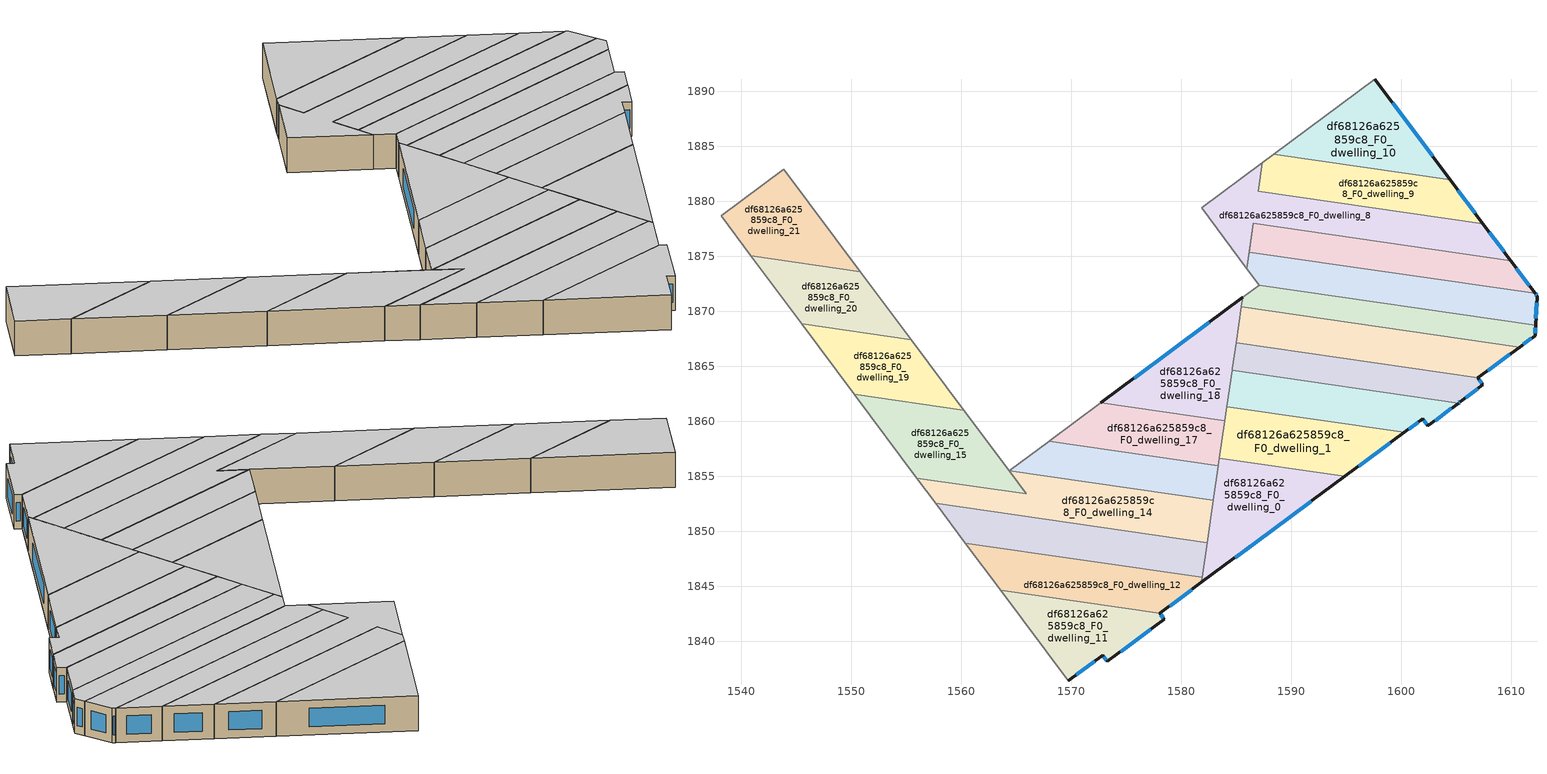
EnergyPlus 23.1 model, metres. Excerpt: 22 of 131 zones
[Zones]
df68126a625859c8_F0_dwelling_0
 floor ground (EU_floor_Construction): 1594.87,1855 1581.83,1845.36 1583.47,1856.66 z0
 wall outside (EU_wall_Construction): 1581.83,1845.36 1594.87,1855 z0:3
 wall to df68126a625859c8_F0_dwelling_1 (EU_wall_Construction): 1594.87,1855 1583.47,1856.66 z0:3
 wall to df68126a625859c8_F0_dwelling_14 (EU_wall_Construction): 1582.91,1852.82 1582.36,1848.98 z0:3
 wall to df68126a625859c8_F0_dwelling_12 (EU_wall_Construction): 1581.9,1845.82 1581.83,1845.36 z0:3
 wall to df68126a625859c8_F0_dwelling_16 (EU_wall_Construction): 1583.37,1855.99 1582.91,1852.82 z0:3
 wall to df68126a625859c8_F0_dwelling_13 (EU_wall_Construction): 1582.35,1848.98 1581.9,1845.82 z0:3
 wall to df68126a625859c8_F0_dwelling_17 (EU_wall_Construction): 1583.47,1856.66 1583.38,1856.03 1583.37,1855.99 z0:3
 window (EU_Window_Construction): 1584.89,1847.63 1591.81,1852.74 z0.7:2.3
 ceiling to df68126a625859c8_F1_dwelling_0 (EU_floor_Construction): 1594.87,1855 1583.47,1856.66 1581.83,1845.36 z3
df68126a625859c8_F0_dwelling_1
 floor ground (EU_floor_Construction): 1600.27,1859 1594.87,1855 1583.47,1856.66 1584.15,1861.33 z0
 wall outside (EU_wall_Construction): 1594.87,1855 1600.27,1859 z0:3
 wall to df68126a625859c8_F0_dwelling_2 (EU_wall_Construction): 1600.27,1859 1584.15,1861.33 z0:3
 wall to df68126a625859c8_F0_dwelling_17 (EU_wall_Construction): 1583.96,1860.06 1583.47,1856.66 z0:3
 wall to df68126a625859c8_F0_dwelling_18 (EU_wall_Construction): 1584.15,1861.33 1583.96,1860.06 z0:3
 window (EU_Window_Construction): 1596.13,1855.94 1599,1858.06 z0.7:2.3
 ceiling to df68126a625859c8_F1_dwelling_1 (EU_floor_Construction): 1600.27,1859 1584.15,1861.33 1583.47,1856.66 1594.87,1855 z3
df68126a625859c8_F0_dwelling_10
 floor ground (EU_floor_Construction): 1597.61,1891.12 1604.46,1881.95 1588.39,1884.28 z0
 wall outside (EU_wall_Construction): 1604.46,1881.95 1597.61,1891.12 z0:3
 wall adiabatic (EU_wall_Construction): 1597.61,1891.12 1588.39,1884.28 z0:3
 wall to df68126a625859c8_F0_dwelling_9 (EU_wall_Construction): 1588.39,1884.28 1604.46,1881.95 z0:3
 window (EU_Window_Construction): 1602.85,1884.11 1599.22,1888.97 z0.7:2.3
 ceiling to df68126a625859c8_F1_dwelling_10 (EU_floor_Construction): 1604.46,1881.95 1597.61,1891.12 1588.39,1884.28 z3
df68126a625859c8_F0_dwelling_11
 floor ground (EU_floor_Construction): 1578.04,1842.56 1578.45,1842.02 1573.27,1838.18 1572.86,1838.73 1569.73,1836.41 1563.57,1844.66 z0
 wall outside (EU_wall_Construction): 1569.73,1836.41 1572.86,1838.73 1573.27,1838.18 1578.45,1842.02 1578.04,1842.56 z0:3
 wall adiabatic (EU_wall_Construction): 1563.57,1844.66 1569.73,1836.41 z0:3
 wall to df68126a625859c8_F0_dwelling_12 (EU_wall_Construction): 1578.04,1842.56 1563.57,1844.66 z0:3
 window (EU_Window_Construction): 1570.46,1836.95 1572.12,1838.19 / 1578.36,1842.14 1578.14,1842.43 / 1574.49,1839.08 1577.24,1841.12 / 1572.95,1838.6 1573.17,1838.31 z0.7:2.3
 ceiling to df68126a625859c8_F1_dwelling_11 (EU_floor_Construction): 1573.27,1838.18 1578.45,1842.02 1578.04,1842.56 1563.57,1844.66 1569.73,1836.41 1572.86,1838.73 z3
df68126a625859c8_F0_dwelling_12
 floor ground (EU_floor_Construction): 1581.9,1845.82 1581.83,1845.36 1578.04,1842.56 1563.57,1844.66 1560.37,1848.94 z0
 wall outside (EU_wall_Construction): 1578.04,1842.56 1581.83,1845.36 z0:3
 wall adiabatic (EU_wall_Construction): 1560.37,1848.94 1563.57,1844.66 z0:3
 wall to df68126a625859c8_F0_dwelling_13 (EU_wall_Construction): 1581.9,1845.82 1560.37,1848.94 z0:3
 window (EU_Window_Construction): 1578.93,1843.22 1580.94,1844.7 z0.7:2.3
 ceiling to df68126a625859c8_F1_dwelling_12 (EU_floor_Construction): 1581.83,1845.36 1581.9,1845.82 1560.37,1848.94 1563.57,1844.66 1578.04,1842.56 z3
df68126a625859c8_F0_dwelling_13
 floor ground (EU_floor_Construction): 1582.35,1848.99 1581.9,1845.82 1560.37,1848.94 1557.66,1852.57 z0
 wall to df68126a625859c8_F0_dwelling_14 (EU_wall_Construction): 1582.35,1848.99 1557.66,1852.57 z0:3
 wall adiabatic (EU_wall_Construction): 1557.66,1852.57 1560.37,1848.94 z0:3
 ceiling to df68126a625859c8_F1_dwelling_13 (EU_floor_Construction): 1581.9,1845.82 1582.35,1848.99 1557.66,1852.57 1560.37,1848.94 z3
df68126a625859c8_F0_dwelling_14
 floor ground (EU_floor_Construction): 1582.91,1852.82 1582.35,1848.99 1557.66,1852.57 1555.96,1854.85 1565.91,1853.41 1564.34,1855.51 z0
 wall to df68126a625859c8_F0_dwelling_15 (EU_wall_Construction): 1564.35,1855.51 1565.91,1853.41 1555.96,1854.85 z0:3
 wall to df68126a625859c8_F0_dwelling_16 (EU_wall_Construction): 1582.91,1852.82 1564.34,1855.51 z0:3
 wall adiabatic (EU_wall_Construction): 1555.96,1854.85 1557.66,1852.57 z0:3
 ceiling to df68126a625859c8_F1_dwelling_14 (EU_floor_Construction): 1582.35,1848.99 1582.91,1852.82 1564.34,1855.51 1565.91,1853.41 1555.96,1854.85 1557.66,1852.57 z3
df68126a625859c8_F0_dwelling_15
 floor ground (EU_floor_Construction): 1560.24,1861.01 1565.91,1853.41 1555.96,1854.85 1550.28,1862.45 z0
 wall adiabatic (EU_wall_Construction): 1550.28,1862.45 1555.96,1854.85 / 1564.34,1855.51 1560.24,1861.01 z0:3
 wall to df68126a625859c8_F0_dwelling_19 (EU_wall_Construction): 1560.24,1861.01 1550.28,1862.45 z0:3
 ceiling to df68126a625859c8_F1_dwelling_15 (EU_floor_Construction): 1565.91,1853.41 1560.24,1861.01 1550.28,1862.45 1555.96,1854.85 z3
df68126a625859c8_F0_dwelling_16
 floor ground (EU_floor_Construction): 1583.37,1855.99 1582.91,1852.82 1564.34,1855.51 1567.98,1858.21 z0
 wall to df68126a625859c8_F0_dwelling_17 (EU_wall_Construction): 1583.37,1855.99 1567.98,1858.21 z0:3
 wall adiabatic (EU_wall_Construction): 1567.98,1858.21 1564.34,1855.51 z0:3
 ceiling to df68126a625859c8_F1_dwelling_16 (EU_floor_Construction): 1582.91,1852.82 1583.37,1855.99 1567.98,1858.21 1564.34,1855.51 z3
df68126a625859c8_F0_dwelling_17
 floor ground (EU_floor_Construction): 1583.96,1860.06 1583.38,1856.03 1583.37,1855.99 1567.98,1858.21 1568.04,1858.26 1572.67,1861.7 z0
 wall adiabatic (EU_wall_Construction): 1572.67,1861.7 1568.04,1858.26 1567.98,1858.21 z0:3
 wall to df68126a625859c8_F0_dwelling_18 (EU_wall_Construction): 1583.96,1860.06 1572.67,1861.7 z0:3
 ceiling to df68126a625859c8_F1_dwelling_17 (EU_floor_Construction): 1583.38,1856.03 1583.96,1860.06 1572.67,1861.7 1568.04,1858.26 1567.98,1858.21 1583.37,1855.99 z3
df68126a625859c8_F0_dwelling_18
 floor ground (EU_floor_Construction): 1585.59,1871.29 1583.96,1860.06 1572.67,1861.7 z0
 wall outside (EU_wall_Construction): 1585.59,1871.29 1572.67,1861.7 z0:3
 wall to df68126a625859c8_F0_dwelling_2 (EU_wall_Construction): 1584.15,1861.33 1584.63,1864.65 z0:3
 wall to df68126a625859c8_F0_dwelling_3 (EU_wall_Construction): 1584.63,1864.65 1584.65,1864.79 1584.99,1867.13 z0:3
 wall to df68126a625859c8_F0_dwelling_4 (EU_wall_Construction): 1584.99,1867.13 1585.46,1870.43 z0:3
 wall to df68126a625859c8_F0_dwelling_5 (EU_wall_Construction): 1585.47,1870.43 1585.59,1871.29 z0:3
 window (EU_Window_Construction): 1582.56,1869.03 1575.7,1863.95 z0.7:2.3
 ceiling to df68126a625859c8_F1_dwelling_18 (EU_floor_Construction): 1583.96,1860.06 1585.59,1871.29 1572.67,1861.7 z3
df68126a625859c8_F0_dwelling_19
 floor ground (EU_floor_Construction): 1555.44,1867.43 1560.24,1861.01 1550.28,1862.45 1545.49,1868.87 z0
 wall to df68126a625859c8_F0_dwelling_20 (EU_wall_Construction): 1555.44,1867.43 1545.49,1868.87 z0:3
 wall adiabatic (EU_wall_Construction): 1560.24,1861.01 1555.44,1867.43 / 1545.49,1868.87 1550.28,1862.45 z0:3
 ceiling to df68126a625859c8_F1_dwelling_19 (EU_floor_Construction): 1560.24,1861.01 1555.44,1867.43 1545.49,1868.87 1550.28,1862.45 z3
df68126a625859c8_F0_dwelling_2
 floor ground (EU_floor_Construction): 1605.2,1861.66 1602.41,1859.59 1601.94,1860.24 1600.27,1859 1584.15,1861.33 1584.63,1864.65 z0
 wall outside (EU_wall_Construction): 1600.27,1859 1601.94,1860.24 1602.41,1859.59 1605.2,1861.66 z0:3
 wall to df68126a625859c8_F0_dwelling_3 (EU_wall_Construction): 1605.2,1861.66 1584.63,1864.65 z0:3
 window (EU_Window_Construction): 1603.07,1860.08 1604.55,1861.18 / 1602.05,1860.09 1602.3,1859.74 / 1600.66,1859.29 1601.55,1859.95 z0.7:2.3
 ceiling to df68126a625859c8_F1_dwelling_2 (EU_floor_Construction): 1605.2,1861.66 1584.63,1864.65 1584.15,1861.33 1600.27,1859 1601.94,1860.24 1602.41,1859.59 z3
df68126a625859c8_F0_dwelling_20
 floor ground (EU_floor_Construction): 1550.82,1873.62 1555.44,1867.43 1545.49,1868.87 1540.86,1875.07 z0
 wall to df68126a625859c8_F0_dwelling_21 (EU_wall_Construction): 1550.82,1873.62 1540.86,1875.07 z0:3
 wall adiabatic (EU_wall_Construction): 1555.44,1867.43 1550.82,1873.62 / 1540.86,1875.07 1545.49,1868.87 z0:3
 ceiling to df68126a625859c8_F1_dwelling_20 (EU_floor_Construction): 1555.44,1867.43 1550.82,1873.62 1540.86,1875.07 1545.49,1868.87 z3
df68126a625859c8_F0_dwelling_21
 floor ground (EU_floor_Construction): 1543.87,1882.93 1550.82,1873.62 1540.86,1875.07 1538.16,1878.69 z0
 wall adiabatic (EU_wall_Construction): 1550.82,1873.62 1543.87,1882.93 1538.16,1878.69 1540.86,1875.07 z0:3
 ceiling to df68126a625859c8_F1_dwelling_21 (EU_floor_Construction): 1550.82,1873.62 1543.87,1882.93 1538.16,1878.69 1540.86,1875.07 z3
df68126a625859c8_F0_dwelling_3
 floor ground (EU_floor_Construction): 1606.96,1863.95 1607.43,1863.31 1605.38,1861.79 1605.2,1861.66 1584.63,1864.65 1584.65,1864.79 1584.99,1867.13 z0
 wall outside (EU_wall_Construction): 1605.2,1861.66 1605.38,1861.79 1607.43,1863.31 1606.96,1863.95 z0:3
 wall to df68126a625859c8_F0_dwelling_4 (EU_wall_Construction): 1606.96,1863.95 1584.99,1867.13 z0:3
 window (EU_Window_Construction): 1607.32,1863.46 1607.07,1863.8 / 1605.86,1862.15 1606.95,1862.96 / 1605.24,1861.69 1605.33,1861.76 z0.7:2.3
 ceiling to df68126a625859c8_F1_dwelling_3 (EU_floor_Construction): 1607.43,1863.31 1606.96,1863.95 1584.99,1867.13 1584.65,1864.79 1584.63,1864.65 1605.2,1861.66 1605.38,1861.79 z3
df68126a625859c8_F0_dwelling_4
 floor ground (EU_floor_Construction): 1610.76,1866.76 1606.96,1863.95 1584.99,1867.13 1585.47,1870.43 z0
 wall outside (EU_wall_Construction): 1606.96,1863.95 1610.76,1866.76 z0:3
 wall to df68126a625859c8_F0_dwelling_5 (EU_wall_Construction): 1610.76,1866.76 1585.47,1870.43 z0:3
 window (EU_Window_Construction): 1607.85,1864.61 1609.87,1866.1 z0.7:2.3
 ceiling to df68126a625859c8_F1_dwelling_4 (EU_floor_Construction): 1610.76,1866.76 1585.47,1870.43 1584.99,1867.13 1606.96,1863.95 z3
df68126a625859c8_F0_dwelling_5
 floor ground (EU_floor_Construction): 1612.21,1868.75 1612.17,1867.8 1610.76,1866.76 1585.47,1870.43 1585.59,1871.29 1587.08,1872.39 z0
 wall outside (EU_wall_Construction): 1610.76,1866.76 1612.17,1867.8 1612.21,1868.75 z0:3
 wall adiabatic (EU_wall_Construction): 1587.08,1872.39 1585.59,1871.29 z0:3
 wall to df68126a625859c8_F0_dwelling_6 (EU_wall_Construction): 1612.21,1868.75 1587.08,1872.39 z0:3
 window (EU_Window_Construction): 1612.18,1868.02 1612.2,1868.53 / 1611.09,1867 1611.84,1867.56 z0.7:2.3
 ceiling to df68126a625859c8_F1_dwelling_5 (EU_floor_Construction): 1612.17,1867.8 1612.21,1868.75 1587.08,1872.39 1585.59,1871.29 1585.47,1870.43 1610.76,1866.76 z3
df68126a625859c8_F0_dwelling_6
 floor ground (EU_floor_Construction): 1612.16,1871.63 1612.34,1871.4 1612.21,1868.75 1587.08,1872.39 1585.97,1873.89 1586.19,1875.4 z0
 wall outside (EU_wall_Construction): 1612.21,1868.75 1612.34,1871.4 1612.16,1871.63 z0:3
 wall adiabatic (EU_wall_Construction): 1586.19,1875.4 1585.97,1873.89 1587.08,1872.39 z0:3
 wall to df68126a625859c8_F0_dwelling_7 (EU_wall_Construction): 1612.16,1871.63 1586.19,1875.4 z0:3
 window (EU_Window_Construction): 1612.3,1871.45 1612.2,1871.58 / 1612.24,1869.37 1612.31,1870.78 z0.7:2.3
 ceiling to df68126a625859c8_F1_dwelling_6 (EU_floor_Construction): 1612.21,1868.75 1612.34,1871.4 1612.16,1871.63 1586.19,1875.4 1585.97,1873.89 1587.08,1872.39 z3
df68126a625859c8_F0_dwelling_7
 floor ground (EU_floor_Construction): 1609.93,1874.62 1612.16,1871.63 1586.19,1875.4 1586.56,1878.01 z0
 wall outside (EU_wall_Construction): 1612.16,1871.63 1609.93,1874.62 z0:3
 wall adiabatic (EU_wall_Construction): 1586.56,1878.01 1586.19,1875.4 z0:3
 wall to df68126a625859c8_F0_dwelling_8 (EU_wall_Construction): 1609.93,1874.62 1586.56,1878.01 z0:3
 window (EU_Window_Construction): 1611.64,1872.33 1610.46,1873.92 z0.7:2.3
 ceiling to df68126a625859c8_F1_dwelling_7 (EU_floor_Construction): 1612.16,1871.63 1609.93,1874.62 1586.56,1878.01 1586.19,1875.4 z3
df68126a625859c8_F0_dwelling_8
 floor ground (EU_floor_Construction): 1607.42,1877.98 1609.93,1874.62 1586.56,1878.01 1585.97,1873.89 1581.84,1879.42 1587.36,1883.52 1586.99,1880.95 z0
 wall outside (EU_wall_Construction): 1609.93,1874.62 1607.42,1877.98 z0:3
 wall adiabatic (EU_wall_Construction): 1587.36,1883.52 1581.84,1879.42 1585.97,1873.89 1586.56,1878.01 z0:3
 wall to df68126a625859c8_F0_dwelling_9 (EU_wall_Construction): 1607.42,1877.98 1586.99,1880.95 1587.36,1883.52 z0:3
 window (EU_Window_Construction): 1609.34,1875.41 1608.01,1877.19 z0.7:2.3
 ceiling to df68126a625859c8_F1_dwelling_8 (EU_floor_Construction): 1609.93,1874.62 1607.42,1877.98 1586.99,1880.95 1587.36,1883.52 1581.84,1879.42 1585.97,1873.89 1586.56,1878.01 z3
df68126a625859c8_F0_dwelling_9
 floor ground (EU_floor_Construction): 1604.46,1881.95 1607.42,1877.98 1586.99,1880.95 1587.36,1883.52 1588.39,1884.28 z0
 wall outside (EU_wall_Construction): 1607.42,1877.98 1604.46,1881.95 z0:3
 wall adiabatic (EU_wall_Construction): 1588.39,1884.28 1587.36,1883.52 z0:3
 window (EU_Window_Construction): 1606.72,1878.92 1605.15,1881.02 z0.7:2.3
 ceiling to df68126a625859c8_F1_dwelling_9 (EU_floor_Construction): 1607.42,1877.98 1604.46,1881.95 1588.39,1884.28 1587.36,1883.52 1586.99,1880.95 z3
[Building]
EU S2 Campaign: North Axis=0; Terrain=City; Solar Distribution=FullExterior
[Site:Location]
Budapest.Ferenc.Liszt.Intl.AP: Latitude=47.437; Longitude=19.256; Time Zone=1; Elevation=185
[SizingPeriod:WeatherFileDays]
AnnualSizingPeriod: Begin Month=1; Begin Day of Month=1; End Month=12; End Day of Month=31; Day of Week for Start Day=Monday; Use Weather File Daylight Saving Period=No; Use Weather File Rain and Snow Indicators=No
[MATERIAL]
EU_InternalMass_Material: Roughness=MediumRough; Thickness=0.1; Conductivity=1; Density=1800; Specific Heat=900; Thermal Absorptance=0.9; Solar Absorptance=0.7; Visible Absorptance=0.7
[MATERIAL:NOMASS] Roughness=MediumRough; Thermal Absorptance=0.9; Solar Absorptance=0.7; Visible Absorptance=0.7
Name | Thermal Resistance
EU_wall_NoMass | 0.832559
EU_floor_NoMass | 0.872794
[WINDOWMATERIAL:SIMPLEGLAZINGSYSTEM]
EU_Window_SimpleGlazing: UFactor=2.79869; Solar Heat Gain Coefficient=0.75; Visible Transmittance=0.75
[CONSTRUCTION]
EU_wall_Construction: EU_wall_NoMass
EU_floor_Construction: EU_floor_NoMass
EU_Window_Construction: EU_Window_SimpleGlazing
EU_InternalMass_Construction: EU_InternalMass_Material
[ZONE] Type=1; Multiplier=1; Ceiling Height=autocalculate; Floor Area=autocalculate; Part of Total Floor Area=Yes
Name | Volume
df68126a625859c8_F0_dwelling_0 | 197.204
df68126a625859c8_F0_dwelling_1 | 197.165
df68126a625859c8_F0_dwelling_10 | 197.195
df68126a625859c8_F0_dwelling_11 | 172.962
df68126a625859c8_F0_dwelling_12 | 208.429
df68126a625859c8_F0_dwelling_13 | 224.082
df68126a625859c8_F0_dwelling_14 | 256.579
df68126a625859c8_F0_dwelling_15 | 202.298
df68126a625859c8_F0_dwelling_16 | 164.551
df68126a625859c8_F0_dwelling_17 | 166.41
df68126a625859c8_F0_dwelling_18 | 194.161
df68126a625859c8_F0_dwelling_19 | 171.014
df68126a625859c8_F0_dwelling_2 | 187.75
df68126a625859c8_F0_dwelling_20 | 165.028
df68126a625859c8_F0_dwelling_21 | 172.174
df68126a625859c8_F0_dwelling_3 | 165.502
df68126a625859c8_F0_dwelling_4 | 238.255
df68126a625859c8_F0_dwelling_5 | 170.121
df68126a625859c8_F0_dwelling_6 | 224.241
df68126a625859c8_F0_dwelling_7 | 197.164
df68126a625859c8_F0_dwelling_8 | 268.359
df68126a625859c8_F0_dwelling_9 | 197.196
[INTERNALMASS] Construction=EU_InternalMass_Construction
Name | Zone or ZoneList | Surface Area
df68126a625859c8_F0_dwelling_0_EU_InternalMass | df68126a625859c8_F0_dwelling_0 | 65.7359
df68126a625859c8_F0_dwelling_1_EU_InternalMass | df68126a625859c8_F0_dwelling_1 | 65.7218
df68126a625859c8_F0_dwelling_2_EU_InternalMass | df68126a625859c8_F0_dwelling_2 | 62.5848
df68126a625859c8_F0_dwelling_3_EU_InternalMass | df68126a625859c8_F0_dwelling_3 | 55.1657
df68126a625859c8_F0_dwelling_4_EU_InternalMass | df68126a625859c8_F0_dwelling_4 | 79.4181
df68126a625859c8_F0_dwelling_5_EU_InternalMass | df68126a625859c8_F0_dwelling_5 | 56.7071
df68126a625859c8_F0_dwelling_6_EU_InternalMass | df68126a625859c8_F0_dwelling_6 | 74.747
df68126a625859c8_F0_dwelling_7_EU_InternalMass | df68126a625859c8_F0_dwelling_7 | 65.7214
df68126a625859c8_F0_dwelling_8_EU_InternalMass | df68126a625859c8_F0_dwelling_8 | 89.4525
df68126a625859c8_F0_dwelling_9_EU_InternalMass | df68126a625859c8_F0_dwelling_9 | 65.732
df68126a625859c8_F0_dwelling_10_EU_InternalMass | df68126a625859c8_F0_dwelling_10 | 65.7317
df68126a625859c8_F0_dwelling_11_EU_InternalMass | df68126a625859c8_F0_dwelling_11 | 57.6538
df68126a625859c8_F0_dwelling_12_EU_InternalMass | df68126a625859c8_F0_dwelling_12 | 69.4764
df68126a625859c8_F0_dwelling_13_EU_InternalMass | df68126a625859c8_F0_dwelling_13 | 74.6961
df68126a625859c8_F0_dwelling_14_EU_InternalMass | df68126a625859c8_F0_dwelling_14 | 85.5329
df68126a625859c8_F0_dwelling_15_EU_InternalMass | df68126a625859c8_F0_dwelling_15 | 67.4444
df68126a625859c8_F0_dwelling_16_EU_InternalMass | df68126a625859c8_F0_dwelling_16 | 54.8477
df68126a625859c8_F0_dwelling_17_EU_InternalMass | df68126a625859c8_F0_dwelling_17 | 55.4741
df68126a625859c8_F0_dwelling_18_EU_InternalMass | df68126a625859c8_F0_dwelling_18 | 64.7172
df68126a625859c8_F0_dwelling_19_EU_InternalMass | df68126a625859c8_F0_dwelling_19 | 57.0052
df68126a625859c8_F0_dwelling_20_EU_InternalMass | df68126a625859c8_F0_dwelling_20 | 55.0047
df68126a625859c8_F0_dwelling_21_EU_InternalMass | df68126a625859c8_F0_dwelling_21 | 57.3952
[OTHEREQUIPMENT] Fuel Type=Electricity; Design Level Calculation Method=Watts/Area; Power per Zone Floor Area=1; Fraction Latent=0; Fraction Radiant=0; Fraction Lost=0; Carbon Dioxide Generation Rate=0; EndUse Subcategory=EU_Step8_InternalGains
Name | Zone or ZoneList or Space or SpaceList | Schedule
EU_Step8_InternalGain_df68126a625859c8_F0_dwelling_0_f000 | df68126a625859c8_F0_dwelling_0 | EU_Step8_GainSchedule_df68126a625859c8_F0_dwelling_0_f000
EU_Step8_InternalGain_df68126a625859c8_F0_dwelling_1_f000 | df68126a625859c8_F0_dwelling_1 | EU_Step8_GainSchedule_df68126a625859c8_F0_dwelling_1_f000
EU_Step8_InternalGain_df68126a625859c8_F0_dwelling_2_f000 | df68126a625859c8_F0_dwelling_2 | EU_Step8_GainSchedule_df68126a625859c8_F0_dwelling_2_f000
EU_Step8_InternalGain_df68126a625859c8_F0_dwelling_3_f000 | df68126a625859c8_F0_dwelling_3 | EU_Step8_GainSchedule_df68126a625859c8_F0_dwelling_3_f000
EU_Step8_InternalGain_df68126a625859c8_F0_dwelling_4_f000 | df68126a625859c8_F0_dwelling_4 | EU_Step8_GainSchedule_df68126a625859c8_F0_dwelling_4_f000
EU_Step8_InternalGain_df68126a625859c8_F0_dwelling_5_f000 | df68126a625859c8_F0_dwelling_5 | EU_Step8_GainSchedule_df68126a625859c8_F0_dwelling_5_f000
EU_Step8_InternalGain_df68126a625859c8_F0_dwelling_6_f000 | df68126a625859c8_F0_dwelling_6 | EU_Step8_GainSchedule_df68126a625859c8_F0_dwelling_6_f000
EU_Step8_InternalGain_df68126a625859c8_F0_dwelling_7_f000 | df68126a625859c8_F0_dwelling_7 | EU_Step8_GainSchedule_df68126a625859c8_F0_dwelling_7_f000
EU_Step8_InternalGain_df68126a625859c8_F0_dwelling_8_f000 | df68126a625859c8_F0_dwelling_8 | EU_Step8_GainSchedule_df68126a625859c8_F0_dwelling_8_f000
EU_Step8_InternalGain_df68126a625859c8_F0_dwelling_9_f000 | df68126a625859c8_F0_dwelling_9 | EU_Step8_GainSchedule_df68126a625859c8_F0_dwelling_9_f000
EU_Step8_InternalGain_df68126a625859c8_F0_dwelling_10_f000 | df68126a625859c8_F0_dwelling_10 | EU_Step8_GainSchedule_df68126a625859c8_F0_dwelling_10_f000
EU_Step8_InternalGain_df68126a625859c8_F0_dwelling_11_f000 | df68126a625859c8_F0_dwelling_11 | EU_Step8_GainSchedule_df68126a625859c8_F0_dwelling_11_f000
EU_Step8_InternalGain_df68126a625859c8_F0_dwelling_12_f000 | df68126a625859c8_F0_dwelling_12 | EU_Step8_GainSchedule_df68126a625859c8_F0_dwelling_12_f000
EU_Step8_InternalGain_df68126a625859c8_F0_dwelling_13_f000 | df68126a625859c8_F0_dwelling_13 | EU_Step8_GainSchedule_df68126a625859c8_F0_dwelling_13_f000
EU_Step8_InternalGain_df68126a625859c8_F0_dwelling_14_f000 | df68126a625859c8_F0_dwelling_14 | EU_Step8_GainSchedule_df68126a625859c8_F0_dwelling_14_f000
EU_Step8_InternalGain_df68126a625859c8_F0_dwelling_15_f000 | df68126a625859c8_F0_dwelling_15 | EU_Step8_GainSchedule_df68126a625859c8_F0_dwelling_15_f000
EU_Step8_InternalGain_df68126a625859c8_F0_dwelling_16_f000 | df68126a625859c8_F0_dwelling_16 | EU_Step8_GainSchedule_df68126a625859c8_F0_dwelling_16_f000
EU_Step8_InternalGain_df68126a625859c8_F0_dwelling_17_f000 | df68126a625859c8_F0_dwelling_17 | EU_Step8_GainSchedule_df68126a625859c8_F0_dwelling_17_f000
EU_Step8_InternalGain_df68126a625859c8_F0_dwelling_18_f000 | df68126a625859c8_F0_dwelling_18 | EU_Step8_GainSchedule_df68126a625859c8_F0_dwelling_18_f000
EU_Step8_InternalGain_df68126a625859c8_F0_dwelling_19_f000 | df68126a625859c8_F0_dwelling_19 | EU_Step8_GainSchedule_df68126a625859c8_F0_dwelling_19_f000
EU_Step8_InternalGain_df68126a625859c8_F0_dwelling_20_f000 | df68126a625859c8_F0_dwelling_20 | EU_Step8_GainSchedule_df68126a625859c8_F0_dwelling_20_f000
EU_Step8_InternalGain_df68126a625859c8_F0_dwelling_21_f000 | df68126a625859c8_F0_dwelling_21 | EU_Step8_GainSchedule_df68126a625859c8_F0_dwelling_21_f000
[ZONEVENTILATION:DESIGNFLOWRATE] Schedule=EU_AlwaysOn; Design Flow Rate Calculation Method=AirChanges/Hour; Air Changes per Hour=0.475469; Ventilation Type=Natural; Fan Pressure Rise=0; Fan Total Efficiency=1; Constant Term Coefficient=1; Temperature Term Coefficient=0; Velocity Term Coefficient=0; Velocity Squared Term Coefficient=0; Minimum Indoor Temperature=-100; Maximum Indoor Temperature=100; Delta Temperature=-100; Minimum Outdoor Temperature=-100; Maximum Outdoor Temperature=100; Maximum Wind Speed=40
Name | Zone or ZoneList or Space or SpaceList
EU_ConstantAir_df68126a625859c8_F0_dwelling_0 | df68126a625859c8_F0_dwelling_0
EU_ConstantAir_df68126a625859c8_F0_dwelling_1 | df68126a625859c8_F0_dwelling_1
EU_ConstantAir_df68126a625859c8_F0_dwelling_2 | df68126a625859c8_F0_dwelling_2
EU_ConstantAir_df68126a625859c8_F0_dwelling_3 | df68126a625859c8_F0_dwelling_3
EU_ConstantAir_df68126a625859c8_F0_dwelling_4 | df68126a625859c8_F0_dwelling_4
EU_ConstantAir_df68126a625859c8_F0_dwelling_5 | df68126a625859c8_F0_dwelling_5
EU_ConstantAir_df68126a625859c8_F0_dwelling_6 | df68126a625859c8_F0_dwelling_6
EU_ConstantAir_df68126a625859c8_F0_dwelling_7 | df68126a625859c8_F0_dwelling_7
EU_ConstantAir_df68126a625859c8_F0_dwelling_8 | df68126a625859c8_F0_dwelling_8
EU_ConstantAir_df68126a625859c8_F0_dwelling_9 | df68126a625859c8_F0_dwelling_9
EU_ConstantAir_df68126a625859c8_F0_dwelling_10 | df68126a625859c8_F0_dwelling_10
EU_ConstantAir_df68126a625859c8_F0_dwelling_11 | df68126a625859c8_F0_dwelling_11
EU_ConstantAir_df68126a625859c8_F0_dwelling_12 | df68126a625859c8_F0_dwelling_12
EU_ConstantAir_df68126a625859c8_F0_dwelling_13 | df68126a625859c8_F0_dwelling_13
EU_ConstantAir_df68126a625859c8_F0_dwelling_14 | df68126a625859c8_F0_dwelling_14
EU_ConstantAir_df68126a625859c8_F0_dwelling_15 | df68126a625859c8_F0_dwelling_15
EU_ConstantAir_df68126a625859c8_F0_dwelling_16 | df68126a625859c8_F0_dwelling_16
EU_ConstantAir_df68126a625859c8_F0_dwelling_17 | df68126a625859c8_F0_dwelling_17
EU_ConstantAir_df68126a625859c8_F0_dwelling_18 | df68126a625859c8_F0_dwelling_18
EU_ConstantAir_df68126a625859c8_F0_dwelling_19 | df68126a625859c8_F0_dwelling_19
EU_ConstantAir_df68126a625859c8_F0_dwelling_20 | df68126a625859c8_F0_dwelling_20
EU_ConstantAir_df68126a625859c8_F0_dwelling_21 | df68126a625859c8_F0_dwelling_21
[HVACTEMPLATE:THERMOSTAT] Constant Heating Setpoint=20; Constant Cooling Setpoint=50
EU_HeatOnly_df68126a625859c8_F0_dwelling_0; EU_HeatOnly_df68126a625859c8_F0_dwelling_1; EU_HeatOnly_df68126a625859c8_F0_dwelling_2; EU_HeatOnly_df68126a625859c8_F0_dwelling_3; EU_HeatOnly_df68126a625859c8_F0_dwelling_4; EU_HeatOnly_df68126a625859c8_F0_dwelling_5; EU_HeatOnly_df68126a625859c8_F0_dwelling_6; EU_HeatOnly_df68126a625859c8_F0_dwelling_7; EU_HeatOnly_df68126a625859c8_F0_dwelling_8; EU_HeatOnly_df68126a625859c8_F0_dwelling_9; EU_HeatOnly_df68126a625859c8_F0_dwelling_10; EU_HeatOnly_df68126a625859c8_F0_dwelling_11; EU_HeatOnly_df68126a625859c8_F0_dwelling_12; EU_HeatOnly_df68126a625859c8_F0_dwelling_13; EU_HeatOnly_df68126a625859c8_F0_dwelling_14; EU_HeatOnly_df68126a625859c8_F0_dwelling_15; EU_HeatOnly_df68126a625859c8_F0_dwelling_16; EU_HeatOnly_df68126a625859c8_F0_dwelling_17; EU_HeatOnly_df68126a625859c8_F0_dwelling_18; EU_HeatOnly_df68126a625859c8_F0_dwelling_19; EU_HeatOnly_df68126a625859c8_F0_dwelling_20; EU_HeatOnly_df68126a625859c8_F0_dwelling_21; EU_HeatOnly_df68126a625859c8_F1_dwelling_0; EU_HeatOnly_df68126a625859c8_F1_dwelling_1; EU_HeatOnly_df68126a625859c8_F1_dwelling_2; EU_HeatOnly_df68126a625859c8_F1_dwelling_3; EU_HeatOnly_df68126a625859c8_F1_dwelling_4; EU_HeatOnly_df68126a625859c8_F1_dwelling_5; EU_HeatOnly_df68126a625859c8_F1_dwelling_6; EU_HeatOnly_df68126a625859c8_F1_dwelling_7; EU_HeatOnly_df68126a625859c8_F1_dwelling_8; EU_HeatOnly_df68126a625859c8_F1_dwelling_9; EU_HeatOnly_df68126a625859c8_F1_dwelling_10; EU_HeatOnly_df68126a625859c8_F1_dwelling_11; EU_HeatOnly_df68126a625859c8_F1_dwelling_12; EU_HeatOnly_df68126a625859c8_F1_dwelling_13; EU_HeatOnly_df68126a625859c8_F1_dwelling_14; EU_HeatOnly_df68126a625859c8_F1_dwelling_15; EU_HeatOnly_df68126a625859c8_F1_dwelling_16; EU_HeatOnly_df68126a625859c8_F1_dwelling_17; EU_HeatOnly_df68126a625859c8_F1_dwelling_18; EU_HeatOnly_df68126a625859c8_F1_dwelling_19; EU_HeatOnly_df68126a625859c8_F1_dwelling_20; EU_HeatOnly_df68126a625859c8_F1_dwelling_21; EU_HeatOnly_df68126a625859c8_F2_dwelling_0; EU_HeatOnly_df68126a625859c8_F2_dwelling_1; EU_HeatOnly_df68126a625859c8_F2_dwelling_2; EU_HeatOnly_df68126a625859c8_F2_dwelling_3; EU_HeatOnly_df68126a625859c8_F2_dwelling_4; EU_HeatOnly_df68126a625859c8_F2_dwelling_5; EU_HeatOnly_df68126a625859c8_F2_dwelling_6; EU_HeatOnly_df68126a625859c8_F2_dwelling_7; EU_HeatOnly_df68126a625859c8_F2_dwelling_8; EU_HeatOnly_df68126a625859c8_F2_dwelling_9; EU_HeatOnly_df68126a625859c8_F2_dwelling_10; EU_HeatOnly_df68126a625859c8_F2_dwelling_11; EU_HeatOnly_df68126a625859c8_F2_dwelling_12; EU_HeatOnly_df68126a625859c8_F2_dwelling_13; EU_HeatOnly_df68126a625859c8_F2_dwelling_14; EU_HeatOnly_df68126a625859c8_F2_dwelling_15; EU_HeatOnly_df68126a625859c8_F2_dwelling_16; EU_HeatOnly_df68126a625859c8_F2_dwelling_17; EU_HeatOnly_df68126a625859c8_F2_dwelling_18; EU_HeatOnly_df68126a625859c8_F2_dwelling_19; EU_HeatOnly_df68126a625859c8_F2_dwelling_20; EU_HeatOnly_df68126a625859c8_F2_dwelling_21; EU_HeatOnly_df68126a625859c8_F3_dwelling_0; EU_HeatOnly_df68126a625859c8_F3_dwelling_1; EU_HeatOnly_df68126a625859c8_F3_dwelling_2; EU_HeatOnly_df68126a625859c8_F3_dwelling_3; EU_HeatOnly_df68126a625859c8_F3_dwelling_4; EU_HeatOnly_df68126a625859c8_F3_dwelling_5; EU_HeatOnly_df68126a625859c8_F3_dwelling_6; EU_HeatOnly_df68126a625859c8_F3_dwelling_7; EU_HeatOnly_df68126a625859c8_F3_dwelling_8; EU_HeatOnly_df68126a625859c8_F3_dwelling_9; EU_HeatOnly_df68126a625859c8_F3_dwelling_10; EU_HeatOnly_df68126a625859c8_F3_dwelling_11; EU_HeatOnly_df68126a625859c8_F3_dwelling_12; EU_HeatOnly_df68126a625859c8_F3_dwelling_13; EU_HeatOnly_df68126a625859c8_F3_dwelling_14; EU_HeatOnly_df68126a625859c8_F3_dwelling_15; EU_HeatOnly_df68126a625859c8_F3_dwelling_16; EU_HeatOnly_df68126a625859c8_F3_dwelling_17; EU_HeatOnly_df68126a625859c8_F3_dwelling_18; EU_HeatOnly_df68126a625859c8_F3_dwelling_19; EU_HeatOnly_df68126a625859c8_F3_dwelling_20; EU_HeatOnly_df68126a625859c8_F3_dwelling_21; EU_HeatOnly_df68126a625859c8_F4_dwelling_0; EU_HeatOnly_df68126a625859c8_F4_dwelling_1; EU_HeatOnly_df68126a625859c8_F4_dwelling_2; EU_HeatOnly_df68126a625859c8_F4_dwelling_3; EU_HeatOnly_df68126a625859c8_F4_dwelling_4; EU_HeatOnly_df68126a625859c8_F4_dwelling_5; EU_HeatOnly_df68126a625859c8_F4_dwelling_6; EU_HeatOnly_df68126a625859c8_F4_dwelling_7; EU_HeatOnly_df68126a625859c8_F4_dwelling_8; EU_HeatOnly_df68126a625859c8_F4_dwelling_9; EU_HeatOnly_df68126a625859c8_F4_dwelling_10; EU_HeatOnly_df68126a625859c8_F4_dwelling_11; EU_HeatOnly_df68126a625859c8_F4_dwelling_12; EU_HeatOnly_df68126a625859c8_F4_dwelling_13; EU_HeatOnly_df68126a625859c8_F4_dwelling_14; EU_HeatOnly_df68126a625859c8_F4_dwelling_15; EU_HeatOnly_df68126a625859c8_F4_dwelling_16; EU_HeatOnly_df68126a625859c8_F4_dwelling_17; EU_HeatOnly_df68126a625859c8_F4_dwelling_18; EU_HeatOnly_df68126a625859c8_F4_dwelling_19; EU_HeatOnly_df68126a625859c8_F4_dwelling_20; EU_HeatOnly_df68126a625859c8_F4_dwelling_21; EU_HeatOnly_df68126a625859c8_F5_dwelling_0; EU_HeatOnly_df68126a625859c8_F5_dwelling_1; EU_HeatOnly_df68126a625859c8_F5_dwelling_2; EU_HeatOnly_df68126a625859c8_F5_dwelling_3; EU_HeatOnly_df68126a625859c8_F5_dwelling_4; EU_HeatOnly_df68126a625859c8_F5_dwelling_5; EU_HeatOnly_df68126a625859c8_F5_dwelling_6; EU_HeatOnly_df68126a625859c8_F5_dwelling_7; EU_HeatOnly_df68126a625859c8_F5_dwelling_8; EU_HeatOnly_df68126a625859c8_F5_dwelling_9; EU_HeatOnly_df68126a625859c8_F5_dwelling_10; EU_HeatOnly_df68126a625859c8_F5_dwelling_11; EU_HeatOnly_df68126a625859c8_F5_dwelling_12; EU_HeatOnly_df68126a625859c8_F5_dwelling_13; EU_HeatOnly_df68126a625859c8_F5_dwelling_14; EU_HeatOnly_df68126a625859c8_F5_dwelling_15; EU_HeatOnly_df68126a625859c8_F5_dwelling_16; EU_HeatOnly_df68126a625859c8_F5_dwelling_17; EU_HeatOnly_df68126a625859c8_F5_dwelling_18; EU_HeatOnly_df68126a625859c8_F5_dwelling_19; EU_HeatOnly_df68126a625859c8_F5_dwelling_20
[HVACTEMPLATE:ZONE:IDEALLOADSAIRSYSTEM] System Availability Schedule=EU_AlwaysOn; Maximum Heating Supply Air Temperature=50; Minimum Cooling Supply Air Temperature=13; Maximum Heating Supply Air Humidity Ratio=0.0156; Minimum Cooling Supply Air Humidity Ratio=0.0077; Heating Limit=NoLimit; Cooling Limit=NoLimit; Heating Availability Schedule=EU_AlwaysOn; Cooling Availability Schedule=EU_CoolingOff; Dehumidification Control Type=ConstantSensibleHeatRatio; Cooling Sensible Heat Ratio=0.7; Dehumidification Setpoint=60; Humidification Control Type=None; Humidification Setpoint=30; Outdoor Air Method=None; Outdoor Air Flow Rate per Person=0.00944; Outdoor Air Flow Rate per Zone Floor Area=0; Outdoor Air Flow Rate per Zone=0; Demand Controlled Ventilation Type=None; Outdoor Air Economizer Type=NoEconomizer; Heat Recovery Type=None; Sensible Heat Recovery Effectiveness=0.7; Latent Heat Recovery Effectiveness=0.65
Name | Template Thermostat
df68126a625859c8_F0_dwelling_0 | EU_HeatOnly_df68126a625859c8_F0_dwelling_0
df68126a625859c8_F0_dwelling_1 | EU_HeatOnly_df68126a625859c8_F0_dwelling_1
df68126a625859c8_F0_dwelling_2 | EU_HeatOnly_df68126a625859c8_F0_dwelling_2
df68126a625859c8_F0_dwelling_3 | EU_HeatOnly_df68126a625859c8_F0_dwelling_3
df68126a625859c8_F0_dwelling_4 | EU_HeatOnly_df68126a625859c8_F0_dwelling_4
df68126a625859c8_F0_dwelling_5 | EU_HeatOnly_df68126a625859c8_F0_dwelling_5
df68126a625859c8_F0_dwelling_6 | EU_HeatOnly_df68126a625859c8_F0_dwelling_6
df68126a625859c8_F0_dwelling_7 | EU_HeatOnly_df68126a625859c8_F0_dwelling_7
df68126a625859c8_F0_dwelling_8 | EU_HeatOnly_df68126a625859c8_F0_dwelling_8
df68126a625859c8_F0_dwelling_9 | EU_HeatOnly_df68126a625859c8_F0_dwelling_9
df68126a625859c8_F0_dwelling_10 | EU_HeatOnly_df68126a625859c8_F0_dwelling_10
df68126a625859c8_F0_dwelling_11 | EU_HeatOnly_df68126a625859c8_F0_dwelling_11
df68126a625859c8_F0_dwelling_12 | EU_HeatOnly_df68126a625859c8_F0_dwelling_12
df68126a625859c8_F0_dwelling_13 | EU_HeatOnly_df68126a625859c8_F0_dwelling_13
df68126a625859c8_F0_dwelling_14 | EU_HeatOnly_df68126a625859c8_F0_dwelling_14
df68126a625859c8_F0_dwelling_15 | EU_HeatOnly_df68126a625859c8_F0_dwelling_15
df68126a625859c8_F0_dwelling_16 | EU_HeatOnly_df68126a625859c8_F0_dwelling_16
df68126a625859c8_F0_dwelling_17 | EU_HeatOnly_df68126a625859c8_F0_dwelling_17
df68126a625859c8_F0_dwelling_18 | EU_HeatOnly_df68126a625859c8_F0_dwelling_18
df68126a625859c8_F0_dwelling_19 | EU_HeatOnly_df68126a625859c8_F0_dwelling_19
df68126a625859c8_F0_dwelling_20 | EU_HeatOnly_df68126a625859c8_F0_dwelling_20
df68126a625859c8_F0_dwelling_21 | EU_HeatOnly_df68126a625859c8_F0_dwelling_21
[SIZING:ZONE] Zone Cooling Design Supply Air Temperature Input Method=SupplyAirTemperature; Zone Cooling Design Supply Air Temperature=13; Zone Heating Design Supply Air Temperature Input Method=SupplyAirTemperature; Zone Heating Design Supply Air Temperature=50; Zone Cooling Design Supply Air Humidity Ratio=0.008; Zone Heating Design Supply Air Humidity Ratio=0.008; Cooling Design Air Flow Method=DesignDay; Cooling Design Air Flow Rate=0; Cooling Minimum Air Flow per Zone Floor Area=0.000762; Cooling Minimum Air Flow=0; Cooling Minimum Air Flow Fraction=0.2; Heating Design Air Flow Method=DesignDay; Heating Design Air Flow Rate=0; Heating Maximum Air Flow per Zone Floor Area=0.002032; Heating Maximum Air Flow=0.141576; Heating Maximum Air Flow Fraction=0.3; Account for Dedicated Outdoor Air System=No; Dedicated Outdoor Air System Control Strategy=NeutralSupplyAir; Dedicated Outdoor Air Low Setpoint Temperature for Design=autosize; Dedicated Outdoor Air High Setpoint Temperature for Design=autosize; Zone Load Sizing Method=Sensible Load Only No Latent Load; Zone Latent Cooling Design Supply Air Humidity Ratio Input Method=HumidityRatioDifference; Zone Cooling Design Supply Air Humidity Ratio Difference=0.005; Zone Latent Heating Design Supply Air Humidity Ratio Input Method=HumidityRatioDifference; Zone Humidification Design Supply Air Humidity Ratio Difference=0.005
df68126a625859c8_F0_dwelling_0; df68126a625859c8_F0_dwelling_1; df68126a625859c8_F0_dwelling_2; df68126a625859c8_F0_dwelling_3; df68126a625859c8_F0_dwelling_4; df68126a625859c8_F0_dwelling_5; df68126a625859c8_F0_dwelling_6; df68126a625859c8_F0_dwelling_7; df68126a625859c8_F0_dwelling_8; df68126a625859c8_F0_dwelling_9; df68126a625859c8_F0_dwelling_10; df68126a625859c8_F0_dwelling_11; df68126a625859c8_F0_dwelling_12; df68126a625859c8_F0_dwelling_13; df68126a625859c8_F0_dwelling_14; df68126a625859c8_F0_dwelling_15; df68126a625859c8_F0_dwelling_16; df68126a625859c8_F0_dwelling_17; df68126a625859c8_F0_dwelling_18; df68126a625859c8_F0_dwelling_19; df68126a625859c8_F0_dwelling_20; df68126a625859c8_F0_dwelling_21
[SCHEDULE:CONSTANT]
Name | Hourly Value
EU_AlwaysOn | 1
EU_CoolingOff | 0
[SCHEDULE:FILE] Column Number=1; Rows to Skip at Top=0; Number of Hours of Data=8760; Column Separator=Comma; Interpolate to Timestep=No; Minutes per Item=60; Adjust Schedule for Daylight Savings=Yes
Name | File
EU_Step8_GainSchedule_df68126a625859c8_F0_dwelling_0_f000 | ../../schedules/df68126a625859c8/df68126a625859c8_F0_dwelling_0_f000_gain.csv
EU_Step8_GainSchedule_df68126a625859c8_F0_dwelling_1_f000 | ../../schedules/df68126a625859c8/df68126a625859c8_F0_dwelling_1_f000_gain.csv
EU_Step8_GainSchedule_df68126a625859c8_F0_dwelling_2_f000 | ../../schedules/df68126a625859c8/df68126a625859c8_F0_dwelling_2_f000_gain.csv
EU_Step8_GainSchedule_df68126a625859c8_F0_dwelling_3_f000 | ../../schedules/df68126a625859c8/df68126a625859c8_F0_dwelling_3_f000_gain.csv
EU_Step8_GainSchedule_df68126a625859c8_F0_dwelling_4_f000 | ../../schedules/df68126a625859c8/df68126a625859c8_F0_dwelling_4_f000_gain.csv
EU_Step8_GainSchedule_df68126a625859c8_F0_dwelling_5_f000 | ../../schedules/df68126a625859c8/df68126a625859c8_F0_dwelling_5_f000_gain.csv
EU_Step8_GainSchedule_df68126a625859c8_F0_dwelling_6_f000 | ../../schedules/df68126a625859c8/df68126a625859c8_F0_dwelling_6_f000_gain.csv
EU_Step8_GainSchedule_df68126a625859c8_F0_dwelling_7_f000 | ../../schedules/df68126a625859c8/df68126a625859c8_F0_dwelling_7_f000_gain.csv
EU_Step8_GainSchedule_df68126a625859c8_F0_dwelling_8_f000 | ../../schedules/df68126a625859c8/df68126a625859c8_F0_dwelling_8_f000_gain.csv
EU_Step8_GainSchedule_df68126a625859c8_F0_dwelling_9_f000 | ../../schedules/df68126a625859c8/df68126a625859c8_F0_dwelling_9_f000_gain.csv
EU_Step8_GainSchedule_df68126a625859c8_F0_dwelling_10_f000 | ../../schedules/df68126a625859c8/df68126a625859c8_F0_dwelling_10_f000_gain.csv
EU_Step8_GainSchedule_df68126a625859c8_F0_dwelling_11_f000 | ../../schedules/df68126a625859c8/df68126a625859c8_F0_dwelling_11_f000_gain.csv
EU_Step8_GainSchedule_df68126a625859c8_F0_dwelling_12_f000 | ../../schedules/df68126a625859c8/df68126a625859c8_F0_dwelling_12_f000_gain.csv
EU_Step8_GainSchedule_df68126a625859c8_F0_dwelling_13_f000 | ../../schedules/df68126a625859c8/df68126a625859c8_F0_dwelling_13_f000_gain.csv
EU_Step8_GainSchedule_df68126a625859c8_F0_dwelling_14_f000 | ../../schedules/df68126a625859c8/df68126a625859c8_F0_dwelling_14_f000_gain.csv
EU_Step8_GainSchedule_df68126a625859c8_F0_dwelling_15_f000 | ../../schedules/df68126a625859c8/df68126a625859c8_F0_dwelling_15_f000_gain.csv
EU_Step8_GainSchedule_df68126a625859c8_F0_dwelling_16_f000 | ../../schedules/df68126a625859c8/df68126a625859c8_F0_dwelling_16_f000_gain.csv
EU_Step8_GainSchedule_df68126a625859c8_F0_dwelling_17_f000 | ../../schedules/df68126a625859c8/df68126a625859c8_F0_dwelling_17_f000_gain.csv
EU_Step8_GainSchedule_df68126a625859c8_F0_dwelling_18_f000 | ../../schedules/df68126a625859c8/df68126a625859c8_F0_dwelling_18_f000_gain.csv
EU_Step8_GainSchedule_df68126a625859c8_F0_dwelling_19_f000 | ../../schedules/df68126a625859c8/df68126a625859c8_F0_dwelling_19_f000_gain.csv
EU_Step8_GainSchedule_df68126a625859c8_F0_dwelling_20_f000 | ../../schedules/df68126a625859c8/df68126a625859c8_F0_dwelling_20_f000_gain.csv
EU_Step8_GainSchedule_df68126a625859c8_F0_dwelling_21_f000 | ../../schedules/df68126a625859c8/df68126a625859c8_F0_dwelling_21_f000_gain.csv
